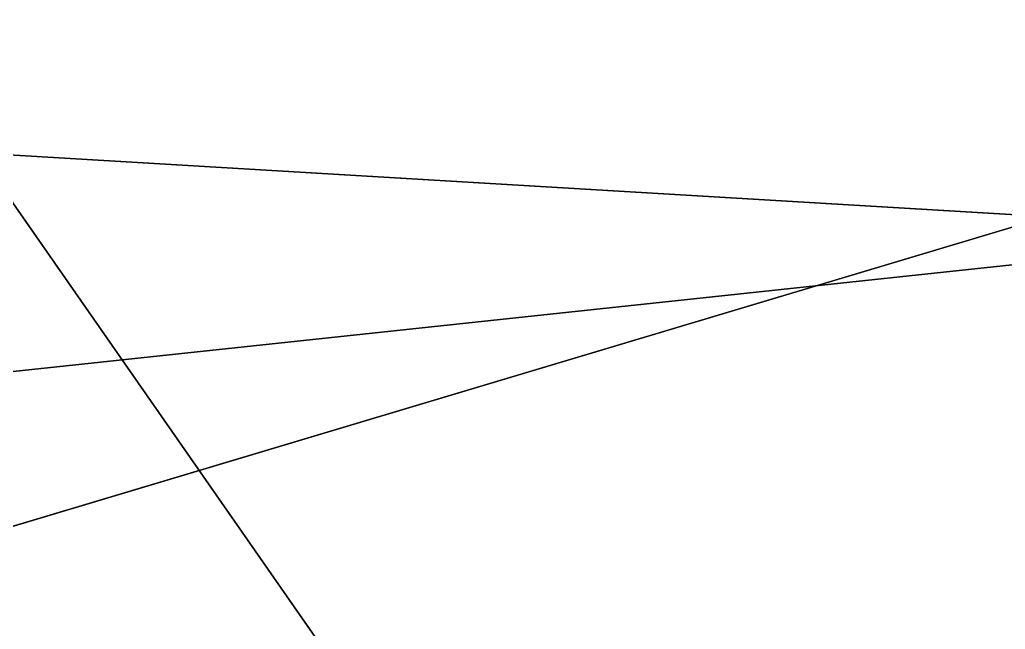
# Model space of a CAD drawing. Header units: metres. Extents: x 503497 to 504361, y 6966567 to 6966857.
# Drawn here: x 504151.9015 to 504152.304, y 6966711.6033 to 6966711.8522 of the extents above; entities that cross this region are included whole.
import ezdxf

# ---------------------------------------------------------------- set-up
doc = ezdxf.new("R2010")
doc.units = ezdxf.units.M

msp = doc.modelspace()

# ---------------------------------------------------------------- linework, layer by layer
at = {"layer": 'SHADOW_APPROVED_20260621T140000'}
for points in [[(504138.446, 6966731.0718), (504138.0232, 6966728.3614), (504180.5703, 6966667.3385), (504180.9931, 6966670.0489), (504138.446, 6966731.0718)], [(504146.7781, 6966729.7721), (504138.446, 6966731.0718), (504180.9931, 6966670.0489), (504189.3252, 6966668.7492), (504146.7781, 6966729.7721)]]:
    msp.add_lwpolyline(points, close=True, dxfattribs=at)
at = {"layer": 'SHADOW_APPROVED_20261221T090000'}
for points in [[(504144.5661, 6966713.0647), (504153.1826, 6966711.7206), (504122.9279, 6966713.52), (504114.3114, 6966714.8641), (504144.5661, 6966713.0647)], [(504153.1826, 6966711.7206), (504152.9477, 6966710.2148), (504122.693, 6966712.0142), (504122.9279, 6966713.52), (504153.1826, 6966711.7206)]]:
    msp.add_lwpolyline(points, close=True, dxfattribs=at)
at = {"layer": 'SHADOW_APPROVED_20261221T150000'}
for points in [[(504137.1539, 6966693.1239), (504139.8525, 6966710.4238), (504180.8796, 6966714.7996), (504178.181, 6966697.4997), (504137.1539, 6966693.1239)], [(504139.8525, 6966710.4238), (504143.9181, 6966709.7896), (504184.9452, 6966714.1654), (504180.8796, 6966714.7996), (504139.8525, 6966710.4238)], [(504139.8525, 6966710.4238), (504139.8525, 6966710.4238), (504180.8796, 6966714.7996), (504180.8796, 6966714.7996), (504139.8525, 6966710.4238)]]:
    msp.add_lwpolyline(points, close=True, dxfattribs=at)
at = {"layer": 'SHADOW_APPROVED_20261221T170000'}
for points in [[(504125.0625, 6966703.6133), (504124.9683, 6966704.1079), (504228.1682, 6966734.9955), (504228.2624, 6966734.5009), (504125.0625, 6966703.6133)], [(504125.4218, 6966703.0603), (504125.0625, 6966703.6133), (504228.2624, 6966734.5009), (504228.6217, 6966733.9479), (504125.4218, 6966703.0603)]]:
    msp.add_lwpolyline(points, close=True, dxfattribs=at)
at = {"layer": 'SHADOW_COMPARATOR_RL48_20260621T140000'}
for points in [[(504138.446, 6966731.0718), (504138.0232, 6966728.3614), (504162.2852, 6966693.5637), (504162.708, 6966696.2741), (504138.446, 6966731.0718)], [(504146.7781, 6966729.7721), (504138.446, 6966731.0718), (504162.708, 6966696.2741), (504171.0401, 6966694.9744), (504146.7781, 6966729.7721)]]:
    msp.add_lwpolyline(points, close=True, dxfattribs=at)
at = {"layer": 'SHADOW_COMPARATOR_RL48_20261221T090000'}
for points in [[(504144.5661, 6966713.0647), (504153.1826, 6966711.7206), (504134.3174, 6966712.8426), (504125.7009, 6966714.1867), (504144.5661, 6966713.0647)], [(504153.1826, 6966711.7206), (504152.9477, 6966710.2148), (504134.0825, 6966711.3368), (504134.3174, 6966712.8426), (504153.1826, 6966711.7206)]]:
    msp.add_lwpolyline(points, close=True, dxfattribs=at)
at = {"layer": 'SHADOW_COMPARATOR_RL48_20261221T170000'}
for points in [[(504125.0625, 6966703.6133), (504124.9683, 6966704.1079), (504189.3183, 6966723.3678), (504189.4125, 6966722.8732), (504125.0625, 6966703.6133)], [(504125.4218, 6966703.0603), (504125.0625, 6966703.6133), (504189.4125, 6966722.8732), (504189.7718, 6966722.3202), (504125.4218, 6966703.0603)]]:
    msp.add_lwpolyline(points, close=True, dxfattribs=at)

doc.saveas('drawing.dxf')
